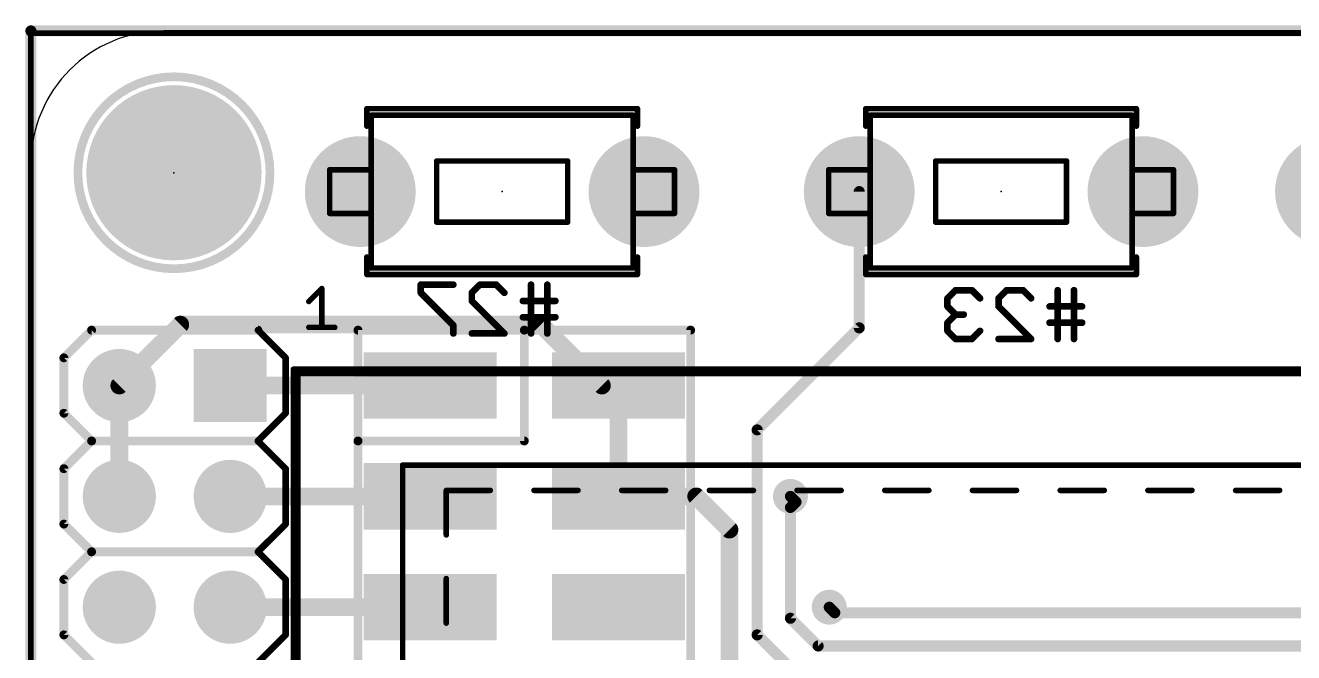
# Model space of a CAD drawing. Extents: x -0.1 to 56.3, y -0.6 to 85.1.
# Drawn here: x -0.13 to 28.93, y 70.71 to 85.09 of the extents above; entities that cross this region are included whole.
import ezdxf

# ---------------------------------------------------------------- set-up
doc = ezdxf.new("R2010")
doc.units = 0
for name, color, linetype in [('1', 12, 'CONTINUOUS'), ('17', 110, 'CONTINUOUS'), ('18', 110, 'CONTINUOUS'), ('20', 53, 'CONTINUOUS'), ('21', 40, 'CONTINUOUS'), ('22', 6, 'CONTINUOUS'), ('23', 53, 'CONTINUOUS'), ('24', 53, 'CONTINUOUS'), ('52', 253, 'CONTINUOUS')]:
    doc.layers.add(name, color=color, linetype=linetype)

# ---------------------------------------------------------------- blocks, each defined once
blk = doc.blocks.new('RECT')
blk.add_solid([(-0.5, -0.5), (0.5, -0.5), (-0.5, 0.5), (0.5, 0.5)])
blk = doc.blocks.new('SQUAREP')
blk.add_solid([(-0.5, -0.5), (0.5, -0.5), (-0.5, 0.5), (0.5, 0.5)])
blk = doc.blocks.new('ROUNDP')
at = {"const_width": 0.5}
blk.add_lwpolyline([(0, -0.25, 1), (0, 0.25, 1), (0, -0.25)], format="xyb", dxfattribs=at)
blk = doc.blocks.new('ROUNDV')
at = {"const_width": 0.5}
blk.add_lwpolyline([(0, -0.25, 1), (0, 0.25, 1), (0, -0.25)], format="xyb", dxfattribs=at)

msp = doc.modelspace()

# ---------------------------------------------------------------- linework, layer by layer
at = {"layer": '1'}
for points, const_width in [([(0, 0), (0, 84.963)], 0.254), ([(0, 84.963), (55.88, 84.963)], 0.254), ([(18.975, 78.157), (18.975, 81.28)], 0.254), ([(2.025, 76.835), (3.422, 78.232)], 0.4064), ([(3.422, 78.232), (11.684, 78.232)], 0.4064), ([(11.684, 78.232), (13.081, 76.835)], 0.4064), ([(16.637, 75.819), (18.975, 78.157)], 0.254), ([(2.025, 76.835), (2.025, 74.295)], 0.4064), ([(9.144, 76.835), (4.565, 76.835)], 0.4064), ([(13.081, 76.835), (13.462, 76.835)], 0.4064), ([(13.462, 76.835), (13.462, 74.295)], 0.4064), ([(16.637, 71.12), (16.637, 75.819)], 0.254), ([(4.565, 74.295), (9.144, 74.295)], 0.4064), ([(13.462, 74.295), (15.24, 74.295)], 0.4064), ([(15.24, 74.295), (16.002, 73.533)], 0.4064), ([(17.526, 74.168), (17.399, 74.295)], 0.254), ([(17.526, 74.168), (17.399, 74.041)], 0.254), ([(17.399, 74.041), (17.399, 71.501)], 0.254), ([(16.002, 73.533), (16.002, 48.072)], 0.4064), ([(4.565, 71.755), (9.144, 71.755)], 0.4064), ([(18.415, 71.628), (18.288, 71.755)], 0.254), ([(17.399, 71.501), (18.034, 70.866)], 0.254), ([(41.783, 71.628), (18.415, 71.628)], 0.254), ([(17.526, 70.231), (16.637, 71.12)], 0.254), ([(18.034, 70.866), (41.021, 70.866)], 0.254)]:
    msp.add_lwpolyline(points, dxfattribs=dict(at, const_width=const_width))
for points, const_width in [([(0.0635, 84.963, 1), (-0.0635, 84.963)], 0.127), ([(0, 85.0265, 1), (0, 84.8995)], 0.127), ([(19.0385, 81.28, 1), (18.9115, 81.28)], 0.127), ([(3.422, 78.3336, 1), (3.422, 78.1304)], 0.2032), ([(3.4938, 78.1602, 1), (3.3502, 78.3038)], 0.2032), ([(11.7558, 78.3038, 1), (11.6122, 78.1602)], 0.2032), ([(11.684, 78.1304, 1), (11.684, 78.3336)], 0.2032), ([(18.9115, 78.157, 1), (19.0385, 78.157)], 0.127), ([(19.0199, 78.1121, 1), (18.9301, 78.2019)], 0.127), ([(2.1266, 76.835, 1), (1.9234, 76.835)], 0.2032), ([(1.9532, 76.9068, 1), (2.0968, 76.7632)], 0.2032), ([(4.565, 76.9366, 1), (4.565, 76.7334)], 0.2032), ([(9.144, 76.7334, 1), (9.144, 76.9366)], 0.2032), ([(13.081, 76.9366, 1), (13.081, 76.7334)], 0.2032), ([(13.0092, 76.7632, 1), (13.1528, 76.9068)], 0.2032), ([(13.5636, 76.835, 1), (13.3604, 76.835)], 0.2032), ([(13.462, 76.7334, 1), (13.462, 76.9366)], 0.2032), ([(16.7005, 75.819, 1), (16.5735, 75.819)], 0.127), ([(16.5921, 75.8639, 1), (16.6819, 75.7741)], 0.127), ([(1.9234, 74.295, 1), (2.1266, 74.295)], 0.2032), ([(4.565, 74.3966, 1), (4.565, 74.1934)], 0.2032), ([(9.144, 74.1934, 1), (9.144, 74.3966)], 0.2032), ([(13.462, 74.3966, 1), (13.462, 74.1934)], 0.2032), ([(13.3604, 74.295, 1), (13.5636, 74.295)], 0.2032), ([(15.3118, 74.3668, 1), (15.1682, 74.2232)], 0.2032), ([(15.24, 74.1934, 1), (15.24, 74.3966)], 0.2032), ([(17.4439, 74.3399, 1), (17.3541, 74.2501)], 0.127), ([(17.4625, 74.041, 1), (17.3355, 74.041)], 0.127), ([(17.3541, 74.0859, 1), (17.4439, 73.9961)], 0.127), ([(17.5709, 74.1231, 1), (17.4811, 74.2129)], 0.127), ([(17.4811, 74.1231, 1), (17.5709, 74.2129)], 0.127), ([(16.1036, 73.533, 1), (15.9004, 73.533)], 0.2032), ([(15.9302, 73.4612, 1), (16.0738, 73.6048)], 0.2032), ([(4.565, 71.8566, 1), (4.565, 71.6534)], 0.2032), ([(9.144, 71.6534, 1), (9.144, 71.8566)], 0.2032), ([(18.3329, 71.7999, 1), (18.2431, 71.7101)], 0.127), ([(17.4439, 71.5459, 1), (17.3541, 71.4561)], 0.127), ([(17.3355, 71.501, 1), (17.4625, 71.501)], 0.127), ([(18.415, 71.6915, 1), (18.415, 71.5645)], 0.127), ([(18.3701, 71.5831, 1), (18.4599, 71.6729)], 0.127), ([(16.6819, 71.1649, 1), (16.5921, 71.0751)], 0.127), ([(16.5735, 71.12, 1), (16.7005, 71.12)], 0.127), ([(18.034, 70.9295, 1), (18.034, 70.8025)], 0.127), ([(17.9891, 70.8211, 1), (18.0789, 70.9109)], 0.127)]:
    msp.add_lwpolyline(points, format="xyb", dxfattribs=dict(at, const_width=const_width))
at = {"layer": '20'}
msp.add_line((52.959, 84.963), (3.048, 84.963), dxfattribs=at)
msp.add_arc((3.048, 81.915), 3.048, 90, 180, dxfattribs=at)
at = {"layer": '21'}
for points, const_width in [([(3.2766, 79.5118, 1), (3.2766, 83.9118, 1), (3.2766, 79.5118)], 0.2), ([(6.6953, 79.0583, 1), (6.6318, 79.0583)], 0.0635), ([(6.686, 79.0358, 1), (6.6411, 79.0807)], 0.0635), ([(6.3445, 78.7841, 1), (6.3894, 78.7392)], 0.0635), ([(6.367, 78.2003, 1), (6.367, 78.1368)], 0.0635), ([(6.6318, 78.1685, 1), (6.6953, 78.1685)], 0.0635), ([(6.9602, 78.1368, 1), (6.9602, 78.2003)], 0.0635), ([(7.493, 78.1558, 1), (7.493, 78.0542)], 0.1016), ([(7.5438, 78.105, 1), (7.4422, 78.105)], 0.1016), ([(11.303, 78.1558, 1), (11.303, 78.0542)], 0.1016), ([(11.3538, 78.105, 1), (11.2522, 78.105)], 0.1016), ([(11.303, 78.0542, 1), (11.303, 78.1558)], 0.1016), ([(15.1638, 78.105, 1), (15.0622, 78.105)], 0.1016), ([(15.113, 78.0542, 1), (15.113, 78.1558)], 0.1016), ([(7.5438, 75.565, 1), (7.4422, 75.565)], 0.1016), ([(7.493, 75.6158, 1), (7.493, 75.5142)], 0.1016), ([(7.4422, 75.565, 1), (7.5438, 75.565)], 0.1016), ([(11.2522, 75.565, 1), (11.3538, 75.565)], 0.1016), ([(11.303, 75.5142, 1), (11.303, 75.6158)], 0.1016)]:
    msp.add_lwpolyline(points, format="xyb", dxfattribs=dict(at, const_width=const_width))
for points, const_width in [([(6.367, 78.7617), (6.6636, 79.0583)], 0.127), ([(6.6636, 79.0583), (6.6636, 78.1685)], 0.127), ([(6.367, 78.1685), (6.9602, 78.1685)], 0.127), ([(7.493, 78.105), (11.303, 78.105)], 0.2032), ([(7.493, 75.565), (7.493, 78.105)], 0.2032), ([(11.303, 78.105), (15.113, 78.105)], 0.2032), ([(11.303, 78.105), (11.303, 75.565)], 0.2032), ([(15.113, 78.105), (15.113, 27.305)], 0.2032), ([(7.493, 27.305), (7.493, 75.565)], 0.2032), ([(11.303, 75.565), (7.493, 75.565)], 0.2032)]:
    msp.add_lwpolyline(points, dxfattribs=dict(at, const_width=const_width))
at = {"layer": '22'}
for points, const_width in [([(7.695, 82.78), (7.695, 83.18)], 0.127), ([(7.695, 83.18), (13.895, 83.18)], 0.127), ([(13.895, 83.18), (13.895, 82.78)], 0.127), ([(19.125, 82.78), (19.125, 83.18)], 0.127), ([(19.125, 83.18), (25.325, 83.18)], 0.127), ([(25.325, 83.18), (25.325, 82.78)], 0.127), ([(7.695, 79.78), (7.695, 79.38)], 0.127), ([(13.895, 79.38), (13.895, 79.78)], 0.127), ([(19.125, 79.78), (19.125, 79.38)], 0.127), ([(25.325, 79.38), (25.325, 79.78)], 0.127), ([(7.695, 79.38), (13.895, 79.38)], 0.127), ([(19.125, 79.38), (25.325, 79.38)], 0.127), ([(9.6769, 79.1474), (8.9312, 79.1474)], 0.1524), ([(8.9312, 79.1474), (8.9312, 78.9609)], 0.1524), ([(8.9312, 78.9609), (9.6769, 78.2152)], 0.1524), ([(10.1006, 78.9609), (10.287, 79.1474)], 0.1524), ([(10.1006, 78.7745), (10.1006, 78.9609)], 0.1524), ([(10.287, 79.1474), (10.6599, 79.1474)], 0.1524), ([(10.6599, 79.1474), (10.8463, 78.9609)], 0.1524), ([(11.4564, 79.1474), (11.4564, 78.0288)], 0.1524), ([(11.8293, 78.0288), (11.8293, 79.1474)], 0.1524), ([(21.1826, 79.0204), (20.9962, 78.8339)], 0.1524), ([(21.5555, 79.0204), (21.1826, 79.0204)], 0.1524), ([(21.7419, 78.8339), (21.5555, 79.0204)], 0.1524), ([(22.1656, 78.8339), (22.352, 79.0204)], 0.1524), ([(22.352, 79.0204), (22.7249, 79.0204)], 0.1524), ([(22.7249, 79.0204), (22.9113, 78.8339)], 0.1524), ([(23.5214, 79.0204), (23.5214, 77.9018)], 0.1524), ([(23.8943, 77.9018), (23.8943, 79.0204)], 0.1524), ([(10.8463, 78.0288), (10.1006, 78.7745)], 0.1524), ([(11.4564, 78.7745), (11.27, 78.7745)], 0.1524), ([(12.0157, 78.7745), (11.4564, 78.7745)], 0.1524), ([(20.9962, 78.8339), (20.9962, 78.6475)], 0.1524), ([(22.1656, 78.6475), (22.1656, 78.8339)], 0.1524), ([(12.0157, 78.4017), (11.27, 78.4017)], 0.1524), ([(20.9962, 78.6475), (21.1826, 78.4611)], 0.1524), ([(21.1826, 78.4611), (20.9962, 78.2747)], 0.1524), ([(21.1826, 78.4611), (21.3691, 78.4611)], 0.1524), ([(22.9113, 77.9018), (22.1656, 78.6475)], 0.1524), ([(23.5214, 78.6475), (23.335, 78.6475)], 0.1524), ([(24.0807, 78.6475), (23.5214, 78.6475)], 0.1524), ([(1.39, 78.105), (0.755, 77.47)], 0.2032), ([(5.2, 78.105), (1.39, 78.105)], 0.2032), ([(5.2, 78.105), (5.835, 77.47)], 0.1524), ([(9.6769, 78.2152), (9.6769, 78.0288)], 0.1524), ([(20.9962, 78.2747), (20.9962, 78.0882)], 0.1524), ([(20.9962, 78.0882), (21.1826, 77.9018)], 0.1524), ([(21.5555, 77.9018), (21.7419, 78.0882)], 0.1524), ([(24.0807, 78.2747), (23.335, 78.2747)], 0.1524), ([(10.1006, 78.0288), (10.8463, 78.0288)], 0.1524), ([(21.1826, 77.9018), (21.5555, 77.9018)], 0.1524), ([(22.1656, 77.9018), (22.9113, 77.9018)], 0.1524), ([(0.755, 77.47), (0.755, 76.2)], 0.2032), ([(5.835, 77.47), (5.835, 76.2)], 0.1524), ([(56.215, 77.212), (6.015, 77.212)], 0.127), ([(6.015, 77.212), (6.015, 7.812)], 0.127), ([(0.755, 76.2), (1.39, 75.565)], 0.2032), ([(5.835, 76.2), (5.2, 75.565)], 0.1524), ([(1.39, 75.565), (0.755, 74.93)], 0.2032), ([(1.39, 75.565), (5.2, 75.565)], 0.2032), ([(5.2, 75.565), (5.835, 74.93)], 0.1524), ([(0.755, 74.93), (0.755, 73.66)], 0.2032), ([(5.835, 74.93), (5.835, 73.66)], 0.1524), ([(0.755, 73.66), (1.39, 73.025)], 0.2032), ([(5.835, 73.66), (5.2, 73.025)], 0.1524), ([(1.39, 73.025), (0.755, 72.39)], 0.2032), ([(1.39, 73.025), (5.2, 73.025)], 0.2032), ([(5.2, 73.025), (5.835, 72.39)], 0.1524), ([(0.755, 72.39), (0.755, 71.12)], 0.2032), ([(5.835, 72.39), (5.835, 71.12)], 0.1524), ([(0.755, 71.12), (1.39, 70.485)], 0.2032), ([(5.835, 71.12), (5.2, 70.485)], 0.1524)]:
    msp.add_lwpolyline(points, dxfattribs=dict(at, const_width=const_width))
for points, const_width in [([(7.7268, 83.18, 1), (7.6633, 83.18)], 0.0635), ([(7.695, 83.2118, 1), (7.695, 83.1483)], 0.0635), ([(13.9268, 83.18, 1), (13.8633, 83.18)], 0.0635), ([(13.895, 83.1483, 1), (13.895, 83.2118)], 0.0635), ([(19.125, 83.2118, 1), (19.125, 83.1483)], 0.0635), ([(19.1567, 83.18, 1), (19.0933, 83.18)], 0.0635), ([(25.3568, 83.18, 1), (25.2933, 83.18)], 0.0635), ([(25.325, 83.1483, 1), (25.325, 83.2118)], 0.0635), ([(7.6633, 82.78, 1), (7.7268, 82.78)], 0.0635), ([(13.8633, 82.78, 1), (13.9268, 82.78)], 0.0635), ([(19.0933, 82.78, 1), (19.1567, 82.78)], 0.0635), ([(25.2933, 82.78, 1), (25.3568, 82.78)], 0.0635), ([(7.7268, 79.78, 1), (7.6633, 79.78)], 0.0635), ([(13.9268, 79.78, 1), (13.8633, 79.78)], 0.0635), ([(19.1567, 79.78, 1), (19.0933, 79.78)], 0.0635), ([(25.3568, 79.78, 1), (25.2933, 79.78)], 0.0635), ([(7.695, 79.4118, 1), (7.695, 79.3483)], 0.0635), ([(7.6633, 79.38, 1), (7.7268, 79.38)], 0.0635), ([(13.8633, 79.38, 1), (13.9268, 79.38)], 0.0635), ([(13.895, 79.3483, 1), (13.895, 79.4118)], 0.0635), ([(19.125, 79.4118, 1), (19.125, 79.3483)], 0.0635), ([(19.0933, 79.38, 1), (19.1567, 79.38)], 0.0635), ([(25.2933, 79.38, 1), (25.3568, 79.38)], 0.0635), ([(25.325, 79.3483, 1), (25.325, 79.4118)], 0.0635), ([(8.9312, 79.1855, 1), (8.9312, 79.1093)], 0.0762), ([(8.9693, 79.1474, 1), (8.8931, 79.1474)], 0.0762), ([(8.9581, 78.9879, 1), (8.9043, 78.934)], 0.0762), ([(9.6769, 79.1093, 1), (9.6769, 79.1855)], 0.0762), ([(10.1387, 78.9609, 1), (10.0625, 78.9609)], 0.0762), ([(10.0737, 78.9879, 1), (10.1275, 78.934)], 0.0762), ([(10.287, 79.1855, 1), (10.287, 79.1093)], 0.0762), ([(10.314, 79.1204, 1), (10.2601, 79.1743)], 0.0762), ([(10.6868, 79.1743, 1), (10.6329, 79.1204)], 0.0762), ([(10.6599, 79.1093, 1), (10.6599, 79.1855)], 0.0762), ([(10.8194, 78.934, 1), (10.8732, 78.9879)], 0.0762), ([(11.4945, 79.1474, 1), (11.4183, 79.1474)], 0.0762), ([(11.8674, 79.1474, 1), (11.7912, 79.1474)], 0.0762), ([(21.1826, 79.0585, 1), (21.1826, 78.9823)], 0.0762), ([(21.2096, 78.9934, 1), (21.1557, 79.0473)], 0.0762), ([(21.5824, 79.0473, 1), (21.5285, 78.9934)], 0.0762), ([(21.5555, 78.9823, 1), (21.5555, 79.0585)], 0.0762), ([(22.352, 79.0585, 1), (22.352, 78.9823)], 0.0762), ([(22.379, 78.9934, 1), (22.3251, 79.0473)], 0.0762), ([(22.7518, 79.0473, 1), (22.6979, 78.9934)], 0.0762), ([(22.7249, 78.9823, 1), (22.7249, 79.0585)], 0.0762), ([(23.5595, 79.0204, 1), (23.4833, 79.0204)], 0.0762), ([(23.9324, 79.0204, 1), (23.8562, 79.0204)], 0.0762), ([(8.8931, 78.9609, 1), (8.9693, 78.9609)], 0.0762), ([(10.0625, 78.7745, 1), (10.1387, 78.7745)], 0.0762), ([(10.1275, 78.8014, 1), (10.0737, 78.7476)], 0.0762), ([(11.27, 78.8126, 1), (11.27, 78.7364)], 0.0762), ([(11.4564, 78.8126, 1), (11.4564, 78.7364)], 0.0762), ([(11.4564, 78.7364, 1), (11.4564, 78.8126)], 0.0762), ([(12.0157, 78.7364, 1), (12.0157, 78.8126)], 0.0762), ([(21.0343, 78.8339, 1), (20.9581, 78.8339)], 0.0762), ([(20.9693, 78.8609, 1), (21.0231, 78.807)], 0.0762), ([(21.715, 78.807, 1), (21.7688, 78.8609)], 0.0762), ([(22.2037, 78.8339, 1), (22.1275, 78.8339)], 0.0762), ([(22.1387, 78.8609, 1), (22.1925, 78.807)], 0.0762), ([(22.8844, 78.807, 1), (22.9382, 78.8609)], 0.0762), ([(11.27, 78.4398, 1), (11.27, 78.3636)], 0.0762), ([(12.0157, 78.3636, 1), (12.0157, 78.4398)], 0.0762), ([(20.9581, 78.6475, 1), (21.0343, 78.6475)], 0.0762), ([(21.0231, 78.6744, 1), (20.9693, 78.6206)], 0.0762), ([(21.1826, 78.4992, 1), (21.1826, 78.423)], 0.0762), ([(21.2096, 78.4341, 1), (21.1557, 78.488)], 0.0762), ([(21.1557, 78.4341, 1), (21.2096, 78.488)], 0.0762), ([(21.3691, 78.423, 1), (21.3691, 78.4992)], 0.0762), ([(22.1275, 78.6475, 1), (22.2037, 78.6475)], 0.0762), ([(22.1925, 78.6744, 1), (22.1387, 78.6206)], 0.0762), ([(23.335, 78.6856, 1), (23.335, 78.6094)], 0.0762), ([(23.5214, 78.6856, 1), (23.5214, 78.6094)], 0.0762), ([(23.5214, 78.6094, 1), (23.5214, 78.6856)], 0.0762), ([(24.0807, 78.6094, 1), (24.0807, 78.6856)], 0.0762), ([(1.39, 78.1558, 1), (1.39, 78.0542)], 0.1016), ([(1.4259, 78.0691, 1), (1.3541, 78.1409)], 0.1016), ([(5.2269, 78.1319, 1), (5.1731, 78.0781)], 0.0762), ([(5.2, 78.0542, 1), (5.2, 78.1558)], 0.1016), ([(9.715, 78.2152, 1), (9.6388, 78.2152)], 0.0762), ([(9.65, 78.1883, 1), (9.7038, 78.2422)], 0.0762), ([(21.0343, 78.2747, 1), (20.9581, 78.2747)], 0.0762), ([(20.9693, 78.3016, 1), (21.0231, 78.2477)], 0.0762), ([(21.0231, 78.1152, 1), (20.9693, 78.0613)], 0.0762), ([(21.7688, 78.0613, 1), (21.715, 78.1152)], 0.0762), ([(23.335, 78.3128, 1), (23.335, 78.2366)], 0.0762), ([(24.0807, 78.2366, 1), (24.0807, 78.3128)], 0.0762), ([(9.6388, 78.0288, 1), (9.715, 78.0288)], 0.0762), ([(10.1006, 78.0669, 1), (10.1006, 77.9907)], 0.0762), ([(10.8194, 78.0019, 1), (10.8732, 78.0557)], 0.0762), ([(10.8463, 77.9907, 1), (10.8463, 78.0669)], 0.0762), ([(11.4183, 78.0288, 1), (11.4945, 78.0288)], 0.0762), ([(11.7912, 78.0288, 1), (11.8674, 78.0288)], 0.0762), ([(20.9581, 78.0882, 1), (21.0343, 78.0882)], 0.0762), ([(21.1826, 77.9399, 1), (21.1826, 77.8637)], 0.0762), ([(21.1557, 77.8749, 1), (21.2096, 77.9287)], 0.0762), ([(21.5285, 77.9287, 1), (21.5824, 77.8749)], 0.0762), ([(21.5555, 77.8637, 1), (21.5555, 77.9399)], 0.0762), ([(22.1656, 77.9399, 1), (22.1656, 77.8637)], 0.0762), ([(22.8844, 77.8749, 1), (22.9382, 77.9287)], 0.0762), ([(22.9113, 77.8637, 1), (22.9113, 77.9399)], 0.0762), ([(23.4833, 77.9018, 1), (23.5595, 77.9018)], 0.0762), ([(23.8562, 77.9018, 1), (23.9324, 77.9018)], 0.0762), ([(0.8058, 77.47, 1), (0.7042, 77.47)], 0.1016), ([(0.7191, 77.5059, 1), (0.7909, 77.4341)], 0.1016), ([(5.8731, 77.47, 1), (5.7969, 77.47)], 0.0762), ([(5.8081, 77.4431, 1), (5.8619, 77.4969)], 0.0762), ([(6.015, 77.2438, 1), (6.015, 77.1803)], 0.0635), ([(6.0468, 77.212, 1), (5.9833, 77.212)], 0.0635), ([(0.7909, 76.2359, 1), (0.7191, 76.1641)], 0.1016), ([(0.7042, 76.2, 1), (0.8058, 76.2)], 0.1016), ([(5.7969, 76.2, 1), (5.8731, 76.2)], 0.0762), ([(5.8619, 76.1731, 1), (5.8081, 76.2269)], 0.0762), ([(1.39, 75.6158, 1), (1.39, 75.5142)], 0.1016), ([(1.4259, 75.5291, 1), (1.3541, 75.6009)], 0.1016), ([(1.3541, 75.5291, 1), (1.4259, 75.6009)], 0.1016), ([(5.2269, 75.5919, 1), (5.1731, 75.5381)], 0.0762), ([(5.1731, 75.5919, 1), (5.2269, 75.5381)], 0.0762), ([(5.2, 75.5142, 1), (5.2, 75.6158)], 0.1016), ([(0.8058, 74.93, 1), (0.7042, 74.93)], 0.1016), ([(0.7191, 74.9659, 1), (0.7909, 74.8941)], 0.1016), ([(5.8731, 74.93, 1), (5.7969, 74.93)], 0.0762), ([(5.8081, 74.9031, 1), (5.8619, 74.9569)], 0.0762), ([(0.7909, 73.6959, 1), (0.7191, 73.6241)], 0.1016), ([(0.7042, 73.66, 1), (0.8058, 73.66)], 0.1016), ([(5.7969, 73.66, 1), (5.8731, 73.66)], 0.0762), ([(5.8619, 73.6331, 1), (5.8081, 73.6869)], 0.0762), ([(1.39, 73.0758, 1), (1.39, 72.9742)], 0.1016), ([(1.4259, 72.9891, 1), (1.3541, 73.0609)], 0.1016), ([(1.3541, 72.9891, 1), (1.4259, 73.0609)], 0.1016), ([(5.2269, 73.0519, 1), (5.1731, 72.9981)], 0.0762), ([(5.1731, 73.0519, 1), (5.2269, 72.9981)], 0.0762), ([(5.2, 72.9742, 1), (5.2, 73.0758)], 0.1016), ([(0.8058, 72.39, 1), (0.7042, 72.39)], 0.1016), ([(0.7191, 72.4259, 1), (0.7909, 72.3541)], 0.1016), ([(5.8731, 72.39, 1), (5.7969, 72.39)], 0.0762), ([(5.8081, 72.3631, 1), (5.8619, 72.4169)], 0.0762), ([(0.7909, 71.1559, 1), (0.7191, 71.0841)], 0.1016), ([(5.8619, 71.0931, 1), (5.8081, 71.1469)], 0.0762), ([(0.7042, 71.12, 1), (0.8058, 71.12)], 0.1016), ([(5.7969, 71.12, 1), (5.8731, 71.12)], 0.0762)]:
    msp.add_lwpolyline(points, format="xyb", dxfattribs=dict(at, const_width=const_width))
at = {"layer": '23'}
msp.add_point((3.2766, 81.7118), dxfattribs=at)
at = {"layer": '24'}
for p in [(10.795, 81.28), (22.225, 81.28)]:
    msp.add_point(p, dxfattribs=at)
at = {"layer": '52', "const_width": 0.0635}
for points in [[(0, 84.944, 1), (0, 84.8804)], [(0.0318, 84.9122, 1), (-0.0318, 84.9122)], [(7.795, 83.0618, 1), (7.795, 82.9982)], [(7.8268, 83.03, 1), (7.7633, 83.03)], [(13.8268, 83.03, 1), (13.7632, 83.03)], [(13.795, 82.9982, 1), (13.795, 83.0618)], [(19.225, 83.0618, 1), (19.225, 82.9982)], [(19.2568, 83.03, 1), (19.1933, 83.03)], [(25.2568, 83.03, 1), (25.1933, 83.03)], [(25.225, 82.9982, 1), (25.225, 83.0618)], [(9.3268, 81.98, 1), (9.2632, 81.98)], [(9.295, 82.0118, 1), (9.295, 81.9483)], [(12.3268, 81.98, 1), (12.2632, 81.98)], [(12.295, 81.9483, 1), (12.295, 82.0118)], [(20.725, 82.0118, 1), (20.725, 81.9483)], [(20.7568, 81.98, 1), (20.6933, 81.98)], [(23.7568, 81.98, 1), (23.6933, 81.98)], [(23.725, 81.9483, 1), (23.725, 82.0118)], [(6.845, 81.8118, 1), (6.845, 81.7482)], [(6.8768, 81.78, 1), (6.8133, 81.78)], [(7.8268, 81.78, 1), (7.7633, 81.78)], [(7.8268, 81.78, 1), (7.7633, 81.78)], [(7.7633, 81.78, 1), (7.8268, 81.78)], [(7.795, 81.7482, 1), (7.795, 81.8118)], [(13.8268, 81.78, 1), (13.7632, 81.78)], [(13.8268, 81.78, 1), (13.7632, 81.78)], [(13.795, 81.8118, 1), (13.795, 81.7482)], [(13.7632, 81.78, 1), (13.8268, 81.78)], [(14.7768, 81.78, 1), (14.7133, 81.78)], [(14.745, 81.7482, 1), (14.745, 81.8118)], [(18.275, 81.8118, 1), (18.275, 81.7482)], [(18.3068, 81.78, 1), (18.2433, 81.78)], [(19.2568, 81.78, 1), (19.1933, 81.78)], [(19.2568, 81.78, 1), (19.1933, 81.78)], [(19.1933, 81.78, 1), (19.2568, 81.78)], [(19.225, 81.7482, 1), (19.225, 81.8118)], [(25.225, 81.8118, 1), (25.225, 81.7482)], [(25.2568, 81.78, 1), (25.1933, 81.78)], [(25.2568, 81.78, 1), (25.1933, 81.78)], [(25.1933, 81.78, 1), (25.2568, 81.78)], [(26.2067, 81.78, 1), (26.1433, 81.78)], [(26.175, 81.7482, 1), (26.175, 81.8118)], [(6.8768, 81.28, 1), (6.8133, 81.28)], [(6.8133, 81.28, 1), (6.8768, 81.28)], [(18.3068, 81.28, 1), (18.2433, 81.28)], [(18.2433, 81.28, 1), (18.3068, 81.28)], [(6.845, 80.8118, 1), (6.845, 80.7482)], [(6.8133, 80.78, 1), (6.8768, 80.78)], [(7.8268, 80.78, 1), (7.7633, 80.78)], [(7.7633, 80.78, 1), (7.8268, 80.78)], [(7.7633, 80.78, 1), (7.8268, 80.78)], [(7.795, 80.7482, 1), (7.795, 80.8118)], [(13.8268, 80.78, 1), (13.7632, 80.78)], [(13.795, 80.8118, 1), (13.795, 80.7482)], [(13.795, 80.8118, 1), (13.795, 80.7482)], [(13.7632, 80.78, 1), (13.8268, 80.78)], [(13.7632, 80.78, 1), (13.8268, 80.78)], [(14.7133, 80.78, 1), (14.7768, 80.78)], [(14.745, 80.7482, 1), (14.745, 80.8118)], [(14.745, 80.7482, 1), (14.745, 80.8118)], [(18.275, 80.8118, 1), (18.275, 80.7482)], [(18.2433, 80.78, 1), (18.3068, 80.78)], [(19.2568, 80.78, 1), (19.1933, 80.78)], [(19.1933, 80.78, 1), (19.2568, 80.78)], [(19.1933, 80.78, 1), (19.2568, 80.78)], [(19.225, 80.7482, 1), (19.225, 80.8118)], [(25.225, 80.8118, 1), (25.225, 80.7482)], [(25.225, 80.8118, 1), (25.225, 80.7482)], [(25.2568, 80.78, 1), (25.1933, 80.78)], [(25.1933, 80.78, 1), (25.2568, 80.78)], [(25.1933, 80.78, 1), (25.2568, 80.78)], [(26.1433, 80.78, 1), (26.2067, 80.78)], [(26.175, 80.7482, 1), (26.175, 80.8118)], [(26.175, 80.7482, 1), (26.175, 80.8118)], [(9.295, 80.6118, 1), (9.295, 80.5482)], [(9.2632, 80.58, 1), (9.3268, 80.58)], [(12.2632, 80.58, 1), (12.3268, 80.58)], [(12.295, 80.5482, 1), (12.295, 80.6118)], [(20.725, 80.6118, 1), (20.725, 80.5482)], [(20.6933, 80.58, 1), (20.7568, 80.58)], [(23.6933, 80.58, 1), (23.7568, 80.58)], [(23.725, 80.5482, 1), (23.725, 80.6118)], [(7.795, 79.5618, 1), (7.795, 79.4982)], [(7.7633, 79.53, 1), (7.8268, 79.53)], [(13.7632, 79.53, 1), (13.8268, 79.53)], [(13.795, 79.4982, 1), (13.795, 79.5618)], [(19.225, 79.5618, 1), (19.225, 79.4982)], [(19.1933, 79.53, 1), (19.2568, 79.53)], [(25.1933, 79.53, 1), (25.2568, 79.53)], [(25.225, 79.4982, 1), (25.225, 79.5618)], [(6.115, 77.1438, 1), (6.115, 77.0803)], [(6.1467, 77.112, 1), (6.0833, 77.112)], [(8.515, 75.0438, 1), (8.515, 74.9802)], [(8.5468, 75.012, 1), (8.4832, 75.012)], [(9.515, 74.4638, 1), (9.515, 74.4002)], [(9.5468, 74.432, 1), (9.4832, 74.432)], [(10.5241, 74.4002, 1), (10.5241, 74.4638)], [(11.5241, 74.4638, 1), (11.5241, 74.4002)], [(12.5332, 74.4002, 1), (12.5332, 74.4638)], [(13.5332, 74.4638, 1), (13.5332, 74.4002)], [(14.5423, 74.4002, 1), (14.5423, 74.4638)], [(15.5423, 74.4638, 1), (15.5423, 74.4002)], [(16.5514, 74.4002, 1), (16.5514, 74.4638)], [(17.5514, 74.4638, 1), (17.5514, 74.4002)], [(18.5605, 74.4002, 1), (18.5605, 74.4638)], [(19.5605, 74.4638, 1), (19.5605, 74.4002)], [(20.5695, 74.4002, 1), (20.5695, 74.4638)], [(21.5695, 74.4638, 1), (21.5695, 74.4002)], [(22.5786, 74.4002, 1), (22.5786, 74.4638)], [(23.5786, 74.4638, 1), (23.5786, 74.4002)], [(24.5877, 74.4002, 1), (24.5877, 74.4638)], [(25.5877, 74.4638, 1), (25.5877, 74.4002)], [(26.5968, 74.4002, 1), (26.5968, 74.4638)], [(27.5968, 74.4638, 1), (27.5968, 74.4002)], [(28.6059, 74.4002, 1), (28.6059, 74.4638)], [(9.4832, 73.4113, 1), (9.5468, 73.4113)], [(9.5468, 72.4113, 1), (9.4832, 72.4113)], [(9.4832, 71.3906, 1), (9.5468, 71.3906)]]:
    msp.add_lwpolyline(points, format="xyb", dxfattribs=at)
at = {"layer": '52', "const_width": 0.127}
for points in [[(55.88, 84.9122), (0, 84.9122)], [(0, 84.9122), (0, 0)], [(13.795, 83.03), (7.795, 83.03)], [(7.795, 83.03), (7.795, 81.78)], [(13.795, 81.78), (13.795, 83.03)], [(25.225, 83.03), (19.225, 83.03)], [(19.225, 83.03), (19.225, 81.78)], [(25.225, 81.78), (25.225, 83.03)], [(12.295, 81.98), (9.295, 81.98)], [(9.295, 81.98), (9.295, 80.58)], [(12.295, 80.58), (12.295, 81.98)], [(23.725, 81.98), (20.725, 81.98)], [(20.725, 81.98), (20.725, 80.58)], [(23.725, 80.58), (23.725, 81.98)], [(7.795, 81.78), (6.845, 81.78)], [(6.845, 81.78), (6.845, 81.28)], [(7.795, 81.78), (7.795, 80.78)], [(7.795, 80.78), (7.795, 81.78)], [(13.795, 80.78), (13.795, 81.78)], [(13.795, 80.78), (13.795, 81.78)], [(13.795, 81.78), (14.745, 81.78)], [(14.745, 81.78), (14.745, 80.78)], [(19.225, 81.78), (18.275, 81.78)], [(18.275, 81.78), (18.275, 81.28)], [(19.225, 81.78), (19.225, 80.78)], [(19.225, 80.78), (19.225, 81.78)], [(25.225, 80.78), (25.225, 81.78)], [(25.225, 80.78), (25.225, 81.78)], [(25.225, 81.78), (26.175, 81.78)], [(26.175, 81.78), (26.175, 80.78)], [(6.845, 81.28), (6.845, 80.78)], [(18.275, 81.28), (18.275, 80.78)], [(6.845, 80.78), (7.795, 80.78)], [(7.795, 80.78), (7.795, 79.53)], [(13.795, 79.53), (13.795, 80.78)], [(14.745, 80.78), (13.795, 80.78)], [(14.745, 80.78), (13.795, 80.78)], [(18.275, 80.78), (19.225, 80.78)], [(19.225, 80.78), (19.225, 79.53)], [(25.225, 79.53), (25.225, 80.78)], [(26.175, 80.78), (25.225, 80.78)], [(26.175, 80.78), (25.225, 80.78)], [(9.295, 80.58), (12.295, 80.58)], [(20.725, 80.58), (23.725, 80.58)], [(7.795, 79.53), (13.795, 79.53)], [(19.225, 79.53), (25.225, 79.53)], [(56.115, 77.112), (6.115, 77.112)], [(6.115, 77.112), (6.115, 7.912)], [(53.715, 75.012), (8.515, 75.012)], [(8.515, 75.012), (8.515, 15.662)], [(10.5241, 74.432), (9.515, 74.432)], [(9.515, 74.432), (9.515, 73.4113)], [(12.5332, 74.432), (11.5241, 74.432)], [(14.5423, 74.432), (13.5332, 74.432)], [(16.5514, 74.432), (15.5423, 74.432)], [(18.5605, 74.432), (17.5514, 74.432)], [(20.5695, 74.432), (19.5605, 74.432)], [(22.5786, 74.432), (21.5695, 74.432)], [(24.5877, 74.432), (23.5786, 74.432)], [(26.5968, 74.432), (25.5877, 74.432)], [(28.6059, 74.432), (27.5968, 74.432)], [(9.515, 72.4113), (9.515, 71.3906)]]:
    msp.add_lwpolyline(points, dxfattribs=at)

# ---------------------------------------------------------------- block references
at = {"layer": '1', "xscale": 3.048, "yscale": 1.524}
for p in [(9.144, 76.835), (13.462, 76.835), (9.144, 74.295), (9.144, 71.755)]:
    msp.add_blockref('RECT', p, dxfattribs=at)
at = {"layer": '1', "xscale": 3.048, "yscale": 1.524, "rotation": 180}
for p in [(13.462, 74.295), (13.462, 71.755)]:
    msp.add_blockref('RECT', p, dxfattribs=at)
at = {"layer": '17'}
for p, xscale, yscale in [((3.2766, 81.7118), 4.016, 4.016), ((7.545, 81.28), 2.54, 2.54), ((14.045, 81.28), 2.54, 2.54), ((18.975, 81.28), 2.54, 2.54), ((25.475, 81.28), 2.54, 2.54), ((29.77, 81.28), 2.54, 2.54)]:
    msp.add_blockref('ROUNDP', p, dxfattribs=dict(at, xscale=xscale, yscale=yscale))
at = {"layer": '17', "xscale": 1.6764, "yscale": 1.6764, "rotation": 270}
for name, p in [('ROUNDP', (2.025, 76.835)), ('SQUAREP', (4.565, 76.835)), ('ROUNDP', (2.025, 74.295)), ('ROUNDP', (4.565, 74.295)), ('ROUNDP', (2.025, 71.755)), ('ROUNDP', (4.565, 71.755))]:
    msp.add_blockref(name, p, dxfattribs=at)
at = {"layer": '18', "xscale": 0.8001, "yscale": 0.8001}
for p in [(17.399, 74.295), (17.399, 74.295), (18.288, 71.755), (18.288, 71.755)]:
    msp.add_blockref('ROUNDV', p, dxfattribs=at)

doc.saveas('drawing.dxf')
